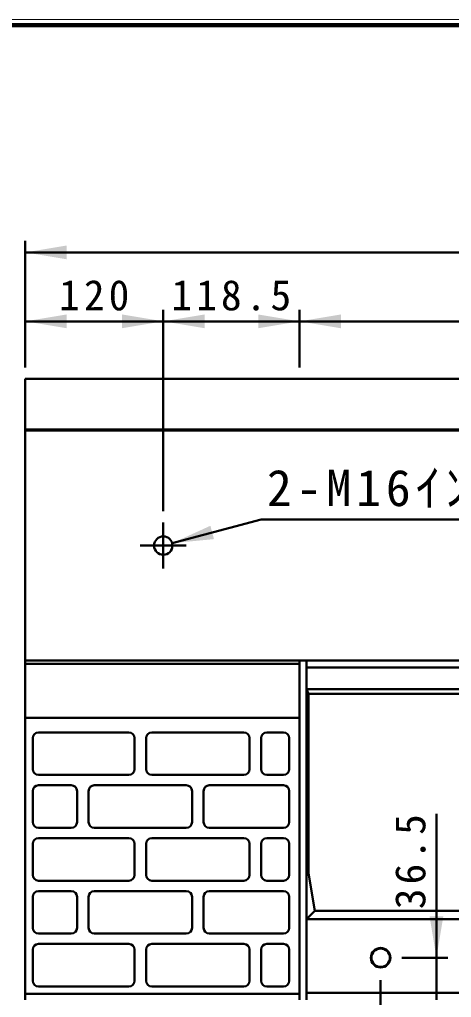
# Model space of a CAD drawing. Units: millimetres, scale not verified. Extents: x 100 to 4105, y 100 to 2870.
# Drawn here: x 2009 to 2385, y 2019 to 2870 of the extents above; entities that cross this region are included whole.
import ezdxf

# ---------------------------------------------------------------- set-up
doc = ezdxf.new("R2010")
doc.units = ezdxf.units.MM
doc.header["$LTSCALE"] = 5
doc.linetypes.add('USER2', pattern=[13.4, 10, -1.2, 1, -1.2])
doc.layers.add('V-nasSTD', color=7, linetype='Continuous', lineweight=35)
doc.styles.add('ＭＳ ゴシック', font='')
doc.styles.get('ＭＳ ゴシック').set_extended_font_data('MS Gothic')

msp = doc.modelspace()

# ---------------------------------------------------------------- hatches: boundary and pattern name
at = {"layer": 'V-nasSTD'}
for points in [[(2050.106, 2673.505), (2014.106, 2667.505), (2050.106, 2661.505)], [(2050.106, 2613.505), (2014.106, 2607.505), (2050.106, 2601.505)], [(2098.106, 2601.505), (2134.106, 2607.505), (2098.106, 2613.505)], [(2170.106, 2613.505), (2134.106, 2607.505), (2170.106, 2601.505)], [(2216.606, 2601.505), (2252.606, 2607.505), (2216.606, 2613.505)], [(2288.606, 2613.505), (2252.606, 2607.505), (2288.606, 2601.505)], [(2175.053, 2429.688), (2141.833, 2414.575), (2178.159, 2418.097)], [(2365.606, 2090.005), (2371.606, 2054.005), (2377.606, 2090.005)]]:
    msp.add_hatch(color=256, dxfattribs=at).paths.add_polyline_path(points)

# ---------------------------------------------------------------- linework, layer by layer
at = {"layer": 'V-nasSTD', "lineweight": 100}
msp.add_line((4100, 2865), (105, 2865), dxfattribs=at)
at = {"layer": 'V-nasSTD', "lineweight": 50}
for p, q in [((2014.106, 2567.505), (2014.106, 2677.505)), ((2014.106, 2667.505), (3014.106, 2667.505)), ((2134.106, 2442.505), (2134.106, 2617.505)), ((2252.606, 2567.505), (2252.606, 2617.505)), ((2014.106, 2607.505), (2134.106, 2607.505)), ((2134.106, 2607.505), (2252.606, 2607.505)), ((2252.606, 2607.505), (2775.606, 2607.505)), ((3014.106, 2557.505), (2014.106, 2557.505)), ((2014.106, 2557.505), (2014.106, 2017.505)), ((2514.106, 2513.505), (2014.106, 2513.505)), ((2514.106, 2512.505), (2014.106, 2512.505)), ((2141.833, 2414.575), (2219.107, 2435.281)), ((2219.107, 2435.281), (2479.107, 2435.281)), ((2252.606, 2312.505), (2014.106, 2312.505)), ((2252.606, 2309.505), (2014.106, 2309.505)), ((2252.606, 2312.505), (2252.606, 2017.505)), ((2252.606, 2312.505), (2258.606, 2312.505)), ((2258.606, 2312.505), (2258.606, 2017.505)), ((2258.606, 2312.505), (2769.606, 2312.505)), ((2258.606, 2306.505), (2769.606, 2306.505)), ((2258.606, 2287.505), (2769.606, 2287.505)), ((2260.355, 2283.605), (2258.606, 2287.505)), ((2260.355, 2283.605), (2767.856, 2283.605)), ((2260.355, 2283.605), (2260.355, 2127.505)), ((2014.106, 2262.505), (2252.606, 2262.505)), ((2025.606, 2250.005), (2104.106, 2250.005)), ((2025.606, 2250.005), (2104.106, 2250.005)), ((2124.106, 2250.005), (2204.106, 2250.005)), ((2224.106, 2250.005), (2238.606, 2250.005)), ((2020.606, 2218.005), (2020.606, 2245.005)), ((2020.606, 2218.005), (2020.606, 2245.005)), ((2109.106, 2245.005), (2109.106, 2218.005)), ((2109.106, 2245.005), (2109.106, 2218.005)), ((2119.106, 2218.005), (2119.106, 2245.005)), ((2209.106, 2245.005), (2209.106, 2218.005)), ((2219.106, 2218.005), (2219.106, 2245.005)), ((2243.606, 2245.005), (2243.606, 2218.005)), ((2104.106, 2213.005), (2025.606, 2213.005)), ((2104.106, 2213.005), (2025.606, 2213.005)), ((2204.106, 2213.005), (2124.106, 2213.005)), ((2238.606, 2213.005), (2224.106, 2213.005)), ((2025.606, 2204.005), (2054.106, 2204.005)), ((2025.606, 2204.005), (2054.106, 2204.005)), ((2074.106, 2204.005), (2154.106, 2204.005)), ((2174.106, 2204.005), (2238.606, 2204.005)), ((2020.606, 2199.005), (2020.606, 2172.005)), ((2020.606, 2199.005), (2020.606, 2172.005)), ((2059.106, 2199.005), (2059.106, 2172.005)), ((2059.106, 2199.005), (2059.106, 2172.005)), ((2069.106, 2172.005), (2069.106, 2199.005)), ((2159.106, 2199.005), (2159.106, 2172.005)), ((2169.106, 2172.005), (2169.106, 2199.005)), ((2243.606, 2199.005), (2243.606, 2172.005)), ((2371.606, 2179.005), (2371.606, 2054.005)), ((2054.106, 2167.005), (2025.606, 2167.005)), ((2054.106, 2167.005), (2025.606, 2167.005)), ((2154.106, 2167.005), (2074.106, 2167.005)), ((2238.606, 2167.005), (2174.106, 2167.005)), ((2020.606, 2126.005), (2020.606, 2153.005)), ((2020.606, 2126.005), (2020.606, 2153.005)), ((2025.606, 2158.005), (2104.106, 2158.005)), ((2025.606, 2158.005), (2104.106, 2158.005)), ((2109.106, 2153.005), (2109.106, 2126.005)), ((2109.106, 2153.005), (2109.106, 2126.005)), ((2119.106, 2126.005), (2119.106, 2153.005)), ((2124.106, 2158.005), (2204.106, 2158.005)), ((2209.106, 2153.005), (2209.106, 2126.005)), ((2219.106, 2126.005), (2219.106, 2153.005)), ((2224.106, 2158.005), (2238.606, 2158.005)), ((2243.606, 2153.005), (2243.606, 2126.005)), ((2265.793, 2094.675), (2260.355, 2127.505)), ((2104.106, 2121.005), (2025.606, 2121.005)), ((2104.106, 2121.005), (2025.606, 2121.005)), ((2204.106, 2121.005), (2124.106, 2121.005)), ((2238.606, 2121.005), (2224.106, 2121.005)), ((2025.606, 2112.005), (2054.106, 2112.005)), ((2025.606, 2112.005), (2054.106, 2112.005)), ((2074.106, 2112.005), (2154.106, 2112.005)), ((2174.106, 2112.005), (2238.606, 2112.005)), ((2020.606, 2107.005), (2020.606, 2080.005)), ((2020.606, 2107.005), (2020.606, 2080.005)), ((2059.106, 2107.005), (2059.106, 2080.005)), ((2059.106, 2107.005), (2059.106, 2080.005)), ((2069.106, 2080.005), (2069.106, 2107.005)), ((2159.106, 2107.005), (2159.106, 2080.005)), ((2169.106, 2080.005), (2169.106, 2107.005)), ((2243.606, 2107.005), (2243.606, 2080.005)), ((2265.793, 2094.675), (2258.606, 2087.505)), ((2265.793, 2094.675), (2762.418, 2094.675)), ((2258.606, 2087.505), (2769.606, 2087.505)), ((2054.106, 2075.005), (2025.606, 2075.005)), ((2054.106, 2075.005), (2025.606, 2075.005)), ((2154.106, 2075.005), (2074.106, 2075.005)), ((2238.606, 2075.005), (2174.106, 2075.005)), ((2020.606, 2034.005), (2020.606, 2061.005)), ((2020.606, 2034.005), (2020.606, 2061.005)), ((2025.606, 2066.005), (2104.106, 2066.005)), ((2025.606, 2066.005), (2104.106, 2066.005)), ((2109.106, 2061.005), (2109.106, 2034.005)), ((2109.106, 2061.005), (2109.106, 2034.005)), ((2119.106, 2034.005), (2119.106, 2061.005)), ((2124.106, 2066.005), (2204.106, 2066.005)), ((2209.106, 2061.005), (2209.106, 2034.005)), ((2219.106, 2034.005), (2219.106, 2061.005)), ((2224.106, 2066.005), (2238.606, 2066.005)), ((2243.606, 2061.005), (2243.606, 2034.005)), ((2381.606, 2054.005), (2341.606, 2054.005)), ((2371.606, 2017.505), (2371.606, 2054.005)), ((2323.106, 1937.505), (2323.106, 2034.505)), ((2104.106, 2029.005), (2025.606, 2029.005)), ((2104.106, 2029.005), (2025.606, 2029.005)), ((2204.106, 2029.005), (2124.106, 2029.005)), ((2238.606, 2029.005), (2224.106, 2029.005)), ((2014.106, 2022.505), (2252.606, 2022.505)), ((2258.606, 2023.505), (2769.606, 2023.505))]:
    msp.add_line(p, q, dxfattribs=at)
at = {"layer": 'V-nasSTD', "linetype": 'USER2', "lineweight": 50}
for p, q in [((2134.106, 2432.505), (2134.106, 2392.505)), ((2114.106, 2412.505), (2154.106, 2412.505))]:
    msp.add_line(p, q, dxfattribs=at)
at = {"layer": 'V-nasSTD', "lineweight": 13}
msp.add_lwpolyline([(100, 100), (100, 2870), (4105, 2870), (4105, 100)], close=True, dxfattribs=at)
at = {"layer": 'V-nasSTD', "lineweight": 50}
for centre, radius in [((2134.106, 2412.505), 8), ((2134.106, 2412.505), 8), ((2323.106, 2054.005), 8.5), ((2323.106, 2054.005), 8)]:
    msp.add_circle(centre, radius, dxfattribs=at)
for centre, start, end in [((2025.606, 2245.005), 90, 180), ((2025.606, 2245.005), 90, 180), ((2104.106, 2245.005), 0, 90), ((2104.106, 2245.005), 0, 90), ((2124.106, 2245.005), 90, 180), ((2204.106, 2245.005), 0, 90), ((2224.106, 2245.005), 90, 180), ((2238.606, 2245.005), 0, 90), ((2025.606, 2218.005), 180, 270), ((2025.606, 2218.005), 180, 270), ((2104.106, 2218.005), 270, 0), ((2104.106, 2218.005), 270, 0), ((2124.106, 2218.005), 180, 270), ((2204.106, 2218.005), 270, 0), ((2224.106, 2218.005), 180, 270), ((2238.606, 2218.005), 270, 0), ((2025.606, 2199.005), 90, 180), ((2025.606, 2199.005), 90, 180), ((2054.106, 2199.005), 0, 90), ((2054.106, 2199.005), 0, 90), ((2074.106, 2199.005), 90, 180), ((2154.106, 2199.005), 0, 90), ((2174.106, 2199.005), 90, 180), ((2238.606, 2199.005), 0, 90), ((2025.606, 2172.005), 180, 270), ((2025.606, 2172.005), 180, 270), ((2054.106, 2172.005), 270, 0), ((2054.106, 2172.005), 270, 0), ((2074.106, 2172.005), 180, 270), ((2154.106, 2172.005), 270, 0), ((2174.106, 2172.005), 180, 270), ((2238.606, 2172.005), 270, 0), ((2025.606, 2153.005), 90, 180), ((2025.606, 2153.005), 90, 180), ((2104.106, 2153.005), 0, 90), ((2104.106, 2153.005), 0, 90), ((2124.106, 2153.005), 90, 180), ((2204.106, 2153.005), 0, 90), ((2224.106, 2153.005), 90, 180), ((2238.606, 2153.005), 0, 90), ((2025.606, 2126.005), 180, 270), ((2025.606, 2126.005), 180, 270), ((2104.106, 2126.005), 270, 0), ((2104.106, 2126.005), 270, 0), ((2124.106, 2126.005), 180, 270), ((2204.106, 2126.005), 270, 0), ((2224.106, 2126.005), 180, 270), ((2238.606, 2126.005), 270, 0), ((2025.606, 2107.005), 90, 180), ((2025.606, 2107.005), 90, 180), ((2054.106, 2107.005), 0, 90), ((2054.106, 2107.005), 0, 90), ((2074.106, 2107.005), 90, 180), ((2154.106, 2107.005), 0, 90), ((2174.106, 2107.005), 90, 180), ((2238.606, 2107.005), 0, 90), ((2025.606, 2080.005), 180, 270), ((2025.606, 2080.005), 180, 270), ((2054.106, 2080.005), 270, 0), ((2054.106, 2080.005), 270, 0), ((2074.106, 2080.005), 180, 270), ((2154.106, 2080.005), 270, 0), ((2174.106, 2080.005), 180, 270), ((2238.606, 2080.005), 270, 0), ((2025.606, 2061.005), 90, 180), ((2025.606, 2061.005), 90, 180), ((2104.106, 2061.005), 0, 90), ((2104.106, 2061.005), 0, 90), ((2124.106, 2061.005), 90, 180), ((2204.106, 2061.005), 0, 90), ((2224.106, 2061.005), 90, 180), ((2238.606, 2061.005), 0, 90), ((2025.606, 2034.005), 180, 270), ((2025.606, 2034.005), 180, 270), ((2104.106, 2034.005), 270, 0), ((2104.106, 2034.005), 270, 0), ((2124.106, 2034.005), 180, 270), ((2204.106, 2034.005), 270, 0), ((2224.106, 2034.005), 180, 270), ((2238.606, 2034.005), 270, 0)]:
    msp.add_arc(centre, 5, start, end, dxfattribs=at)

# ---------------------------------------------------------------- texts
at = {"layer": 'V-nasSTD', "attachment_point": 1, "style": 'ＭＳ ゴシック'}
for s, insert, char_height in [('\\T1.2;120', (2043.506, 2643.505), 26.39), ('\\T1.2;118.5', (2141.156, 2643.505), 26.39), ('\\T1.2;2-M16ｲﾝｻｰﾄ', (2224.227, 2478.481), 31.67)]:
    msp.add_mtext(s, dxfattribs=dict(at, insert=insert, char_height=char_height))
at = {"layer": 'V-nasSTD', "insert": (2335.606, 2096.205), "char_height": 26.39, "attachment_point": 1, "rotation": 90, "style": 'ＭＳ ゴシック'}
msp.add_mtext('\\T1.2;36.5', dxfattribs=at)

doc.saveas('drawing.dxf')
